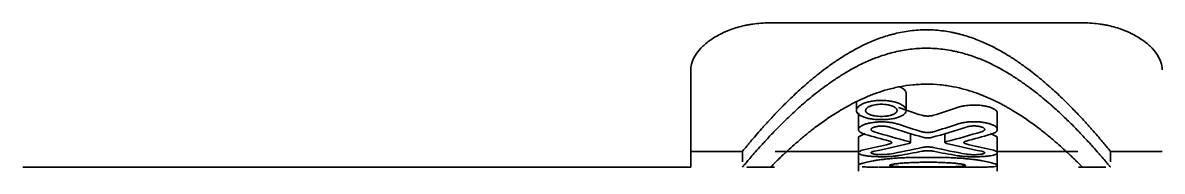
# Model space of a CAD drawing. Extents: x 6569 to 10251, y -294 to 3435.
# Drawn here: x 9269.76 to 9284.26, y 1281.43 to 1283.31 of the extents above; entities that cross this region are included whole.
import ezdxf

# ---------------------------------------------------------------- set-up
doc = ezdxf.new("R2010")
doc.units = 0
doc.header["$LTSCALE"] = 5
doc.layers.add('1', color=7, linetype='CONTINUOUS', true_color=0xffffff)

msp = doc.modelspace()

# ---------------------------------------------------------------- linework, layer by layer
at = {"layer": '1', "color": 7, "linetype": 'Continuous', "lineweight": 35}
for p, q in [((9279.264, 1283.306), (9283.264, 1283.306)), ((9281.275, 1283.218), (9281.264, 1283.218)), ((9278.264, 1281.476), (9278.264, 1282.71)), ((9281.007, 1282.195), (9281.007, 1282.41)), ((9280.373, 1282.297), (9280.373, 1282.195)), ((9280.399, 1282.164), (9280.399, 1281.954)), ((9282.166, 1281.956), (9282.166, 1282.165)), ((9280.484, 1281.905), (9280.399, 1281.863)), ((9280.399, 1281.863), (9280.399, 1281.66)), ((9281.061, 1281.789), (9281.061, 1281.901)), ((9281.5, 1281.901), (9281.5, 1281.789)), ((9282.166, 1281.862), (9282.081, 1281.904)), ((9282.166, 1281.659), (9282.166, 1281.862)), ((9278.264, 1281.676), (9278.922, 1281.676)), ((9278.922, 1281.676), (9278.922, 1281.545)), ((9279.337, 1281.676), (9280.399, 1281.676)), ((9280.399, 1281.659), (9280.399, 1281.426)), ((9282.166, 1281.426), (9282.166, 1281.651)), ((9282.167, 1281.676), (9283.191, 1281.676)), ((9283.606, 1281.676), (9284.264, 1281.676)), ((9283.606, 1281.545), (9283.606, 1281.676)), ((9281.414, 1281.6), (9281.151, 1281.6)), ((9281.257, 1281.539), (9281.301, 1281.539)), ((9269.764, 1281.476), (9278.264, 1281.476)), ((9278.98, 1281.476), (9279.331, 1281.476)), ((9280.662, 1281.476), (9281.914, 1281.476)), ((9281.301, 1281.479), (9281.257, 1281.479)), ((9283.198, 1281.476), (9283.548, 1281.476))]:
    msp.add_line(p, q, dxfattribs=at)
for centre, major_axis, ratio, start_param, end_param in [((9284.221, 1292.226), (0, -10.55), 0.980901, -0.325864, -0.29572), ((9278.34, 1292.226), (0, -10.55), 0.9809, 0.295707, 0.326339), ((9283.997, 1292.226), (0, -10.75), 0.980901, -0.308589, -0.265424), ((9284.221, 1292.226), (0, -10.75), 0.9809, -0.31957, -0.290043), ((9278.564, 1292.226), (0, -10.75), 0.980901, 0.265428, 0.309068), ((9278.34, 1292.226), (0, -10.75), 0.980902, 0.29007, 0.320075), ((9283.389, 1292.226), (0, -10.75), 0.980901, -0.279064, -0.248819), ((9283.614, 1292.226), (0, -10.75), 0.980901, -0.289949, -0.246466), ((9278.947, 1292.226), (0, -10.75), 0.980901, 0.246462, 0.290418), ((9279.172, 1292.226), (0, -10.75), 0.980902, 0.248837, 0.279553), ((9278.34, 1292.226), (0, -10.75), 0.980901, 0.204816, 0.234732), ((9278.564, 1292.226), (0, -10.75), 0.980901, 0.194154, 0.237077), ((9278.947, 1292.226), (0, -10.75), 0.980901, 0.17603, 0.21582), ((9279.172, 1292.226), (0, -10.75), 0.980901, 0.165431, 0.194059), ((9283.614, 1292.226), (0, -10.75), 0.980901, -0.215822, -0.175572), ((9283.389, 1292.226), (0, -10.75), 0.980901, -0.194059, -0.164972), ((9283.997, 1292.226), (0, -10.75), 0.980901, -0.237071, -0.193687), ((9284.221, 1292.226), (0, -10.75), 0.980901, -0.23473, -0.204351)]:
    msp.add_ellipse(centre, major_axis=major_axis, ratio=ratio, start_param=start_param, end_param=end_param, dxfattribs=at)
for points, knots in [([(9279.264, 1283.306), (9279.193, 1283.306), (9279.123, 1283.301), (9279.037, 1283.289), (9279.02, 1283.286), (9278.987, 1283.28), (9278.97, 1283.277), (9278.92, 1283.266), (9278.888, 1283.258), (9278.826, 1283.239), (9278.796, 1283.229), (9278.752, 1283.213), (9278.737, 1283.207), (9278.709, 1283.195), (9278.695, 1283.189), (9278.628, 1283.158), (9278.579, 1283.131), (9278.524, 1283.094), (9278.513, 1283.087), (9278.492, 1283.072), (9278.482, 1283.064), (9278.453, 1283.041), (9278.435, 1283.025), (9278.384, 1282.977), (9278.356, 1282.944), (9278.322, 1282.894), (9278.312, 1282.877), (9278.295, 1282.843), (9278.288, 1282.826), (9278.27, 1282.776), (9278.264, 1282.743), (9278.264, 1282.71)], [0, 0, 0, 0, 0.125, 0.125, 0.15625, 0.15625, 0.1875, 0.1875, 0.25, 0.25, 0.3125, 0.3125, 0.34375, 0.34375, 0.375, 0.375, 0.5, 0.5, 0.53125, 0.53125, 0.5625, 0.5625, 0.625, 0.625, 0.75, 0.75, 0.8125, 0.8125, 0.875, 0.875, 1, 1, 1, 1]), ([(9283.264, 1283.306), (9283.336, 1283.306), (9283.406, 1283.301), (9283.491, 1283.289), (9283.508, 1283.286), (9283.542, 1283.28), (9283.559, 1283.277), (9283.609, 1283.266), (9283.641, 1283.258), (9283.703, 1283.239), (9283.733, 1283.229), (9283.777, 1283.213), (9283.791, 1283.207), (9283.82, 1283.195), (9283.834, 1283.189), (9283.901, 1283.158), (9283.95, 1283.131), (9284.005, 1283.094), (9284.016, 1283.087), (9284.037, 1283.072), (9284.047, 1283.064), (9284.076, 1283.041), (9284.094, 1283.025), (9284.144, 1282.977), (9284.172, 1282.944), (9284.207, 1282.894), (9284.217, 1282.877), (9284.234, 1282.843), (9284.241, 1282.826), (9284.258, 1282.776), (9284.264, 1282.743), (9284.264, 1282.71)], [0, 0, 0, 0, 0.125, 0.125, 0.15625, 0.15625, 0.1875, 0.1875, 0.25, 0.25, 0.3125, 0.3125, 0.34375, 0.34375, 0.375, 0.375, 0.5, 0.5, 0.53125, 0.53125, 0.5625, 0.5625, 0.625, 0.625, 0.75, 0.75, 0.8125, 0.8125, 0.875, 0.875, 1, 1, 1, 1]), ([(9278.922, 1281.676), (9278.922, 1281.676), (9278.922, 1281.676), (9278.922, 1281.676), (9278.931, 1281.687), (9278.958, 1281.719), (9278.969, 1281.732), (9278.989, 1281.757), (9278.996, 1281.765), (9279.012, 1281.784), (9279.021, 1281.794), (9279.066, 1281.848), (9279.111, 1281.901), (9279.194, 1281.994), (9279.224, 1282.027), (9279.29, 1282.098), (9279.325, 1282.136), (9279.402, 1282.216), (9279.443, 1282.258), (9279.533, 1282.346), (9279.581, 1282.392), (9279.66, 1282.464), (9279.687, 1282.489), (9279.744, 1282.538), (9279.774, 1282.563), (9279.866, 1282.64), (9279.931, 1282.692), (9280.039, 1282.77), (9280.076, 1282.797), (9280.154, 1282.849), (9280.194, 1282.875), (9280.278, 1282.926), (9280.322, 1282.952), (9280.415, 1283.001), (9280.464, 1283.026), (9280.542, 1283.061), (9280.568, 1283.072), (9280.623, 1283.094), (9280.678, 1283.115), (9280.737, 1283.134), (9280.782, 1283.147), (9280.797, 1283.152), (9280.828, 1283.16), (9280.844, 1283.164), (9280.923, 1283.184), (9280.988, 1283.196), (9281.09, 1283.209), (9281.124, 1283.213), (9281.194, 1283.217), (9281.229, 1283.218), (9281.264, 1283.218)], [0, 0, 0, 0, 0.001296, 0.001296, 0.126134, 0.126134, 0.188553, 0.188553, 0.219763, 0.219763, 0.250972, 0.250972, 0.37581, 0.37581, 0.438229, 0.438229, 0.500648, 0.500648, 0.563067, 0.563067, 0.625486, 0.625486, 0.656696, 0.656696, 0.687905, 0.687905, 0.750324, 0.750324, 0.781534, 0.781534, 0.812743, 0.812743, 0.843953, 0.843953, 0.875162, 0.875162, 0.890767, 0.890767, 0.906372, 0.921976, 0.921976, 0.929779, 0.929779, 0.937581, 0.937581, 0.968791, 0.968791, 0.984395, 0.984395, 1, 1, 1, 1]), ([(9281.275, 1283.218), (9281.346, 1283.218), (9281.414, 1283.213), (9281.515, 1283.199), (9281.548, 1283.194), (9281.597, 1283.184), (9281.614, 1283.181), (9281.646, 1283.174), (9281.662, 1283.17), (9281.741, 1283.15), (9281.8, 1283.132), (9281.885, 1283.102), (9281.913, 1283.091), (9281.967, 1283.069), (9281.994, 1283.058), (9282.071, 1283.023), (9282.119, 1282.998), (9282.212, 1282.949), (9282.255, 1282.923), (9282.339, 1282.872), (9282.38, 1282.846), (9282.457, 1282.793), (9282.494, 1282.767), (9282.601, 1282.689), (9282.666, 1282.637), (9282.787, 1282.536), (9282.843, 1282.487), (9282.948, 1282.392), (9282.996, 1282.346), (9283.064, 1282.279), (9283.085, 1282.258), (9283.127, 1282.215), (9283.147, 1282.194), (9283.206, 1282.134), (9283.241, 1282.096), (9283.307, 1282.024), (9283.337, 1281.991), (9283.42, 1281.898), (9283.464, 1281.846), (9283.518, 1281.782), (9283.534, 1281.764), (9283.56, 1281.732), (9283.571, 1281.718), (9283.598, 1281.686), (9283.606, 1281.676), (9283.606, 1281.676)], [0, 0, 0, 0, 0.031253, 0.031253, 0.04688, 0.04688, 0.054693, 0.054693, 0.062506, 0.062506, 0.09376, 0.09376, 0.109386, 0.109386, 0.125013, 0.125013, 0.156266, 0.156266, 0.187519, 0.187519, 0.218773, 0.218773, 0.250026, 0.250026, 0.312532, 0.312532, 0.375039, 0.375039, 0.437545, 0.437545, 0.468799, 0.468799, 0.500052, 0.500052, 0.562558, 0.562558, 0.625065, 0.625065, 0.750078, 0.750078, 0.812584, 0.812584, 0.875091, 0.875091, 1, 1, 1, 1]), ([(9281.264, 1282.985), (9281.194, 1282.985), (9281.125, 1282.98), (9281.024, 1282.968), (9280.991, 1282.963), (9280.925, 1282.951), (9280.892, 1282.944), (9280.798, 1282.921), (9280.738, 1282.904), (9280.652, 1282.874), (9280.624, 1282.864), (9280.584, 1282.848), (9280.57, 1282.843), (9280.543, 1282.832), (9280.53, 1282.826), (9280.465, 1282.798), (9280.417, 1282.774), (9280.324, 1282.726), (9280.28, 1282.701), (9280.195, 1282.65), (9280.155, 1282.625), (9280.077, 1282.574), (9280.039, 1282.548), (9279.932, 1282.471), (9279.866, 1282.421), (9279.745, 1282.322), (9279.688, 1282.274), (9279.584, 1282.18), (9279.535, 1282.135), (9279.467, 1282.07), (9279.446, 1282.048), (9279.404, 1282.007), (9279.383, 1281.986), (9279.325, 1281.927), (9279.289, 1281.889), (9279.223, 1281.819), (9279.193, 1281.786), (9279.11, 1281.695), (9279.065, 1281.644), (9279.012, 1281.581), (9278.996, 1281.563), (9278.969, 1281.532), (9278.958, 1281.518), (9278.944, 1281.503), (9278.94, 1281.498), (9278.934, 1281.49), (9278.931, 1281.487), (9278.925, 1281.479), (9278.922, 1281.476), (9278.922, 1281.476)], [0, 0, 0, 0, 0.031283, 0.031283, 0.046924, 0.046924, 0.062566, 0.062566, 0.093849, 0.093849, 0.10949, 0.10949, 0.117311, 0.117311, 0.125132, 0.125132, 0.156415, 0.156415, 0.187698, 0.187698, 0.218981, 0.218981, 0.250264, 0.250264, 0.312829, 0.312829, 0.375395, 0.375395, 0.437961, 0.437961, 0.469244, 0.469244, 0.500527, 0.500527, 0.563093, 0.563093, 0.625659, 0.625659, 0.750791, 0.750791, 0.813357, 0.813357, 0.875922, 0.875922, 0.907205, 0.907205, 0.938488, 0.938488, 1, 1, 1, 1]), ([(9283.606, 1281.476), (9283.606, 1281.476), (9283.606, 1281.476), (9283.606, 1281.476), (9283.598, 1281.487), (9283.571, 1281.518), (9283.549, 1281.544), (9283.518, 1281.58), (9283.491, 1281.612), (9283.481, 1281.623), (9283.461, 1281.646), (9283.45, 1281.659), (9283.416, 1281.697), (9283.391, 1281.726), (9283.335, 1281.787), (9283.305, 1281.819), (9283.239, 1281.889), (9283.204, 1281.927), (9283.127, 1282.005), (9283.085, 1282.047), (9282.995, 1282.133), (9282.947, 1282.179), (9282.881, 1282.237), (9282.868, 1282.249), (9282.84, 1282.273), (9282.798, 1282.309), (9282.754, 1282.346), (9282.693, 1282.396), (9282.661, 1282.421), (9282.595, 1282.472), (9282.56, 1282.497), (9282.488, 1282.548), (9282.451, 1282.574), (9282.374, 1282.625), (9282.334, 1282.65), (9282.25, 1282.7), (9282.206, 1282.725), (9282.114, 1282.773), (9282.066, 1282.797), (9281.988, 1282.83), (9281.962, 1282.841), (9281.921, 1282.858), (9281.907, 1282.863), (9281.879, 1282.873), (9281.865, 1282.878), (9281.793, 1282.903), (9281.733, 1282.921), (9281.654, 1282.94), (9281.638, 1282.943), (9281.605, 1282.95), (9281.589, 1282.953), (9281.539, 1282.963), (9281.506, 1282.968), (9281.404, 1282.98), (9281.335, 1282.985), (9281.264, 1282.985)], [0, 0, 0, 0, 0.000153, 0.000153, 0.125134, 0.125134, 0.187624, 0.250115, 0.250115, 0.28136, 0.28136, 0.312605, 0.312605, 0.375096, 0.375096, 0.437586, 0.437586, 0.500076, 0.500076, 0.562567, 0.562567, 0.625057, 0.625057, 0.64068, 0.64068, 0.656303, 0.687548, 0.687548, 0.718793, 0.718793, 0.750038, 0.750038, 0.781283, 0.781283, 0.812529, 0.812529, 0.843774, 0.843774, 0.875019, 0.875019, 0.890642, 0.890642, 0.898453, 0.898453, 0.906264, 0.906264, 0.93751, 0.93751, 0.945321, 0.945321, 0.953132, 0.953132, 0.968755, 0.968755, 1, 1, 1, 1]), ([(9279.279, 1281.476), (9279.279, 1281.476), (9279.279, 1281.476), (9279.279, 1281.476), (9279.287, 1281.483), (9279.309, 1281.505), (9279.318, 1281.514), (9279.34, 1281.536), (9279.353, 1281.549), (9279.383, 1281.578), (9279.4, 1281.594), (9279.428, 1281.622), (9279.438, 1281.631), (9279.46, 1281.651), (9279.471, 1281.661), (9279.506, 1281.693), (9279.531, 1281.717), (9279.587, 1281.766), (9279.617, 1281.792), (9279.682, 1281.847), (9279.717, 1281.876), (9279.793, 1281.937), (9279.834, 1281.969), (9279.901, 1282.019), (9279.924, 1282.036), (9279.973, 1282.07), (9279.998, 1282.087), (9280.076, 1282.139), (9280.133, 1282.175), (9280.225, 1282.229), (9280.257, 1282.247), (9280.323, 1282.282), (9280.358, 1282.3), (9280.43, 1282.335), (9280.468, 1282.352), (9280.527, 1282.377), (9280.548, 1282.386), (9280.59, 1282.402), (9280.611, 1282.41), (9280.678, 1282.433), (9280.724, 1282.448), (9280.797, 1282.468), (9280.822, 1282.474), (9280.873, 1282.486), (9280.899, 1282.492), (9280.979, 1282.507), (9281.034, 1282.515), (9281.104, 1282.522), (9281.119, 1282.523), (9281.147, 1282.525), (9281.162, 1282.526), (9281.206, 1282.528), (9281.235, 1282.529), (9281.264, 1282.529)], [0, 0, 0, 0, 0.000908, 0.000908, 0.125795, 0.125795, 0.188238, 0.188238, 0.250681, 0.250681, 0.313125, 0.313125, 0.344346, 0.344346, 0.375568, 0.375568, 0.438011, 0.438011, 0.500454, 0.500454, 0.562897, 0.562897, 0.625341, 0.625341, 0.656562, 0.656562, 0.687784, 0.687784, 0.750227, 0.750227, 0.781449, 0.781449, 0.81267, 0.81267, 0.843892, 0.843892, 0.859503, 0.859503, 0.875114, 0.875114, 0.906335, 0.906335, 0.921946, 0.921946, 0.937557, 0.937557, 0.968778, 0.968778, 0.976584, 0.976584, 0.984389, 0.984389, 1, 1, 1, 1]), ([(9281.264, 1282.529), (9281.323, 1282.529), (9281.381, 1282.526), (9281.466, 1282.518), (9281.494, 1282.514), (9281.549, 1282.506), (9281.577, 1282.502), (9281.657, 1282.487), (9281.707, 1282.475), (9281.78, 1282.455), (9281.804, 1282.448), (9281.85, 1282.433), (9281.873, 1282.425), (9281.94, 1282.402), (9281.982, 1282.386), (9282.061, 1282.352), (9282.099, 1282.335), (9282.171, 1282.3), (9282.206, 1282.282), (9282.256, 1282.255), (9282.273, 1282.246), (9282.305, 1282.228), (9282.32, 1282.219), (9282.397, 1282.175), (9282.453, 1282.139), (9282.557, 1282.07), (9282.605, 1282.036), (9282.694, 1281.97), (9282.735, 1281.938), (9282.792, 1281.892), (9282.81, 1281.877), (9282.846, 1281.848), (9282.863, 1281.834), (9282.912, 1281.792), (9282.942, 1281.766), (9282.997, 1281.717), (9283.023, 1281.694), (9283.092, 1281.63), (9283.13, 1281.594), (9283.175, 1281.55), (9283.188, 1281.537), (9283.21, 1281.515), (9283.22, 1281.506), (9283.231, 1281.495), (9283.234, 1281.491), (9283.24, 1281.486), (9283.242, 1281.484), (9283.247, 1281.478), (9283.249, 1281.476), (9283.249, 1281.476)], [0, 0, 0, 0, 0.031283, 0.031283, 0.046924, 0.046924, 0.062565, 0.062565, 0.093848, 0.093848, 0.109489, 0.109489, 0.12513, 0.12513, 0.156413, 0.156413, 0.187695, 0.187695, 0.218978, 0.218978, 0.234619, 0.234619, 0.25026, 0.25026, 0.312825, 0.312825, 0.37539, 0.37539, 0.437955, 0.437955, 0.469238, 0.469238, 0.50052, 0.50052, 0.563085, 0.563085, 0.62565, 0.62565, 0.75078, 0.75078, 0.813345, 0.813345, 0.87591, 0.87591, 0.907193, 0.907193, 0.938475, 0.938475, 1, 1, 1, 1]), ([(9281.007, 1282.41), (9281.007, 1282.41), (9281.007, 1282.41), (9281.007, 1282.414), (9281.006, 1282.418), (9281.004, 1282.426), (9281.003, 1282.43), (9280.997, 1282.442), (9280.991, 1282.45), (9280.98, 1282.461), (9280.976, 1282.465), (9280.966, 1282.472), (9280.961, 1282.476), (9280.947, 1282.485), (9280.938, 1282.49), (9280.927, 1282.495)], [0, 0, 0, 0, 0.004457, 0.004457, 0.13607, 0.13607, 0.267684, 0.267684, 0.53091, 0.53091, 0.662523, 0.662523, 0.794137, 0.794137, 1, 1, 1, 1]), ([(9280.69, 1282.079), (9280.668, 1282.079), (9280.647, 1282.079), (9280.615, 1282.082), (9280.605, 1282.083), (9280.584, 1282.085), (9280.574, 1282.086), (9280.545, 1282.091), (9280.526, 1282.094), (9280.5, 1282.101), (9280.492, 1282.103), (9280.476, 1282.108), (9280.461, 1282.113), (9280.447, 1282.119), (9280.434, 1282.124), (9280.428, 1282.128), (9280.412, 1282.137), (9280.402, 1282.144), (9280.387, 1282.158), (9280.382, 1282.165), (9280.374, 1282.18), (9280.373, 1282.188), (9280.373, 1282.199), (9280.373, 1282.203), (9280.375, 1282.211), (9280.377, 1282.215), (9280.382, 1282.227), (9280.388, 1282.234), (9280.399, 1282.245), (9280.404, 1282.249), (9280.413, 1282.256), (9280.418, 1282.26), (9280.435, 1282.27), (9280.447, 1282.277), (9280.469, 1282.286), (9280.477, 1282.289), (9280.492, 1282.294), (9280.509, 1282.3), (9280.527, 1282.304), (9280.545, 1282.308), (9280.555, 1282.31), (9280.584, 1282.316), (9280.604, 1282.318), (9280.636, 1282.321), (9280.646, 1282.322), (9280.668, 1282.323), (9280.679, 1282.323), (9280.711, 1282.323), (9280.732, 1282.322), (9280.764, 1282.319), (9280.774, 1282.318), (9280.795, 1282.316), (9280.805, 1282.314), (9280.834, 1282.309), (9280.852, 1282.304), (9280.878, 1282.297), (9280.887, 1282.294), (9280.903, 1282.289), (9280.918, 1282.283), (9280.931, 1282.277), (9280.944, 1282.27), (9280.95, 1282.267), (9280.967, 1282.256), (9280.976, 1282.249), (9280.991, 1282.234), (9280.997, 1282.226), (9281.005, 1282.211), (9281.007, 1282.203), (9281.007, 1282.192), (9281.006, 1282.188), (9281.005, 1282.18), (9281.003, 1282.176), (9280.998, 1282.165), (9280.992, 1282.158), (9280.981, 1282.147), (9280.976, 1282.144), (9280.967, 1282.137), (9280.962, 1282.134), (9280.946, 1282.124), (9280.933, 1282.119), (9280.911, 1282.11), (9280.903, 1282.108), (9280.887, 1282.103), (9280.871, 1282.098), (9280.853, 1282.094), (9280.835, 1282.091), (9280.825, 1282.089), (9280.795, 1282.085), (9280.775, 1282.082), (9280.733, 1282.079), (9280.711, 1282.079), (9280.69, 1282.079)], [0, 0, 0, 0, 0.03125, 0.03125, 0.046875, 0.046875, 0.0625, 0.0625, 0.09375, 0.09375, 0.109375, 0.109375, 0.125, 0.140625, 0.140625, 0.15625, 0.15625, 0.1875, 0.1875, 0.21875, 0.21875, 0.25, 0.25, 0.265625, 0.265625, 0.28125, 0.28125, 0.3125, 0.3125, 0.328125, 0.328125, 0.34375, 0.34375, 0.375, 0.375, 0.390625, 0.390625, 0.40625, 0.421875, 0.421875, 0.4375, 0.4375, 0.46875, 0.46875, 0.484375, 0.484375, 0.5, 0.5, 0.53125, 0.53125, 0.546875, 0.546875, 0.5625, 0.5625, 0.59375, 0.59375, 0.609375, 0.609375, 0.625, 0.640625, 0.640625, 0.65625, 0.65625, 0.6875, 0.6875, 0.71875, 0.71875, 0.75, 0.75, 0.765625, 0.765625, 0.78125, 0.78125, 0.8125, 0.8125, 0.828125, 0.828125, 0.84375, 0.84375, 0.875, 0.875, 0.890625, 0.890625, 0.90625, 0.921875, 0.921875, 0.9375, 0.9375, 0.96875, 0.96875, 1, 1, 1, 1]), ([(9280.69, 1282.12), (9280.703, 1282.12), (9280.717, 1282.121), (9280.737, 1282.122), (9280.743, 1282.123), (9280.756, 1282.124), (9280.763, 1282.125), (9280.781, 1282.128), (9280.793, 1282.13), (9280.809, 1282.134), (9280.814, 1282.136), (9280.824, 1282.139), (9280.834, 1282.142), (9280.843, 1282.146), (9280.851, 1282.15), (9280.854, 1282.152), (9280.865, 1282.158), (9280.871, 1282.162), (9280.88, 1282.171), (9280.884, 1282.176), (9280.889, 1282.185), (9280.89, 1282.19), (9280.89, 1282.197), (9280.889, 1282.2), (9280.888, 1282.205), (9280.887, 1282.207), (9280.884, 1282.214), (9280.88, 1282.219), (9280.873, 1282.226), (9280.87, 1282.229), (9280.864, 1282.233), (9280.861, 1282.235), (9280.851, 1282.242), (9280.843, 1282.246), (9280.829, 1282.251), (9280.824, 1282.253), (9280.814, 1282.257), (9280.804, 1282.26), (9280.793, 1282.263), (9280.781, 1282.265), (9280.775, 1282.266), (9280.756, 1282.27), (9280.744, 1282.271), (9280.717, 1282.274), (9280.704, 1282.274), (9280.676, 1282.274), (9280.663, 1282.274), (9280.636, 1282.271), (9280.623, 1282.27), (9280.599, 1282.265), (9280.587, 1282.263), (9280.571, 1282.258), (9280.565, 1282.257), (9280.555, 1282.253), (9280.546, 1282.25), (9280.537, 1282.246), (9280.529, 1282.242), (9280.525, 1282.239), (9280.515, 1282.233), (9280.509, 1282.229), (9280.499, 1282.219), (9280.496, 1282.214), (9280.491, 1282.205), (9280.49, 1282.2), (9280.49, 1282.193), (9280.49, 1282.19), (9280.491, 1282.185), (9280.492, 1282.183), (9280.496, 1282.176), (9280.499, 1282.171), (9280.506, 1282.164), (9280.509, 1282.162), (9280.515, 1282.158), (9280.518, 1282.156), (9280.528, 1282.15), (9280.536, 1282.146), (9280.55, 1282.141), (9280.555, 1282.139), (9280.565, 1282.136), (9280.575, 1282.133), (9280.587, 1282.13), (9280.598, 1282.128), (9280.604, 1282.127), (9280.623, 1282.124), (9280.636, 1282.123), (9280.662, 1282.121), (9280.676, 1282.12), (9280.69, 1282.12)], [0, 0, 0, 0, 0.03125, 0.03125, 0.046875, 0.046875, 0.0625, 0.0625, 0.09375, 0.09375, 0.109375, 0.109375, 0.125, 0.140625, 0.140625, 0.15625, 0.15625, 0.1875, 0.1875, 0.21875, 0.21875, 0.25, 0.25, 0.265625, 0.265625, 0.28125, 0.28125, 0.3125, 0.3125, 0.328125, 0.328125, 0.34375, 0.34375, 0.375, 0.375, 0.390625, 0.390625, 0.40625, 0.421875, 0.421875, 0.4375, 0.4375, 0.46875, 0.46875, 0.5, 0.5, 0.53125, 0.53125, 0.5625, 0.5625, 0.59375, 0.59375, 0.609375, 0.609375, 0.625, 0.640625, 0.640625, 0.65625, 0.65625, 0.6875, 0.6875, 0.71875, 0.71875, 0.75, 0.75, 0.765625, 0.765625, 0.78125, 0.78125, 0.8125, 0.8125, 0.828125, 0.828125, 0.84375, 0.84375, 0.875, 0.875, 0.890625, 0.890625, 0.90625, 0.921875, 0.921875, 0.9375, 0.9375, 0.96875, 0.96875, 1, 1, 1, 1]), ([(9282.166, 1282.165), (9282.166, 1282.165), (9282.166, 1282.165), (9282.166, 1282.171), (9282.165, 1282.177), (9282.159, 1282.186), (9282.157, 1282.189), (9282.152, 1282.195), (9282.148, 1282.198), (9282.138, 1282.207), (9282.129, 1282.212), (9282.113, 1282.22), (9282.107, 1282.223), (9282.095, 1282.228), (9282.089, 1282.23), (9282.069, 1282.237), (9282.054, 1282.242), (9282.022, 1282.249), (9282.004, 1282.253), (9281.977, 1282.257), (9281.968, 1282.258), (9281.949, 1282.26), (9281.939, 1282.261), (9281.91, 1282.263), (9281.89, 1282.264), (9281.86, 1282.264), (9281.85, 1282.263), (9281.83, 1282.263), (9281.821, 1282.262), (9281.791, 1282.26), (9281.772, 1282.258), (9281.736, 1282.253), (9281.718, 1282.25), (9281.686, 1282.242), (9281.671, 1282.238), (9281.657, 1282.233)], [0, 0, 0, 0, 0.000569, 0.000569, 0.083855, 0.083855, 0.125498, 0.125498, 0.167141, 0.167141, 0.250427, 0.250427, 0.29207, 0.29207, 0.333713, 0.333713, 0.416999, 0.416999, 0.500285, 0.500285, 0.541927, 0.541927, 0.58357, 0.58357, 0.666856, 0.666856, 0.708499, 0.708499, 0.750142, 0.750142, 0.833428, 0.833428, 0.916714, 0.916714, 1, 1, 1, 1]), ([(9281.355, 1282.134), (9281.351, 1282.133), (9281.345, 1282.131), (9281.334, 1282.129), (9281.328, 1282.128), (9281.315, 1282.126), (9281.308, 1282.126), (9281.295, 1282.125), (9281.288, 1282.125), (9281.274, 1282.125), (9281.267, 1282.125), (9281.253, 1282.126), (9281.246, 1282.126), (9281.233, 1282.128), (9281.227, 1282.129), (9281.216, 1282.131), (9281.21, 1282.133), (9281.206, 1282.134)], [0, 0, 0, 0, 0.125, 0.125, 0.25, 0.25, 0.375, 0.375, 0.5, 0.5, 0.625, 0.625, 0.75, 0.75, 0.875, 0.875, 1, 1, 1, 1]), ([(9280.484, 1281.892), (9280.47, 1281.896), (9280.458, 1281.9), (9280.443, 1281.907), (9280.438, 1281.91), (9280.429, 1281.915), (9280.425, 1281.917), (9280.414, 1281.925), (9280.408, 1281.931), (9280.401, 1281.942), (9280.399, 1281.948), (9280.399, 1281.96), (9280.401, 1281.966), (9280.407, 1281.975), (9280.409, 1281.977), (9280.414, 1281.983), (9280.417, 1281.986), (9280.428, 1281.995), (9280.437, 1282), (9280.453, 1282.008), (9280.458, 1282.011), (9280.471, 1282.016), (9280.477, 1282.018), (9280.497, 1282.025), (9280.512, 1282.029), (9280.544, 1282.036), (9280.562, 1282.04), (9280.589, 1282.044), (9280.598, 1282.045), (9280.617, 1282.047), (9280.627, 1282.048), (9280.656, 1282.05), (9280.676, 1282.05), (9280.705, 1282.05), (9280.716, 1282.05), (9280.735, 1282.05), (9280.755, 1282.048), (9280.774, 1282.047), (9280.793, 1282.045), (9280.803, 1282.044), (9280.83, 1282.04), (9280.847, 1282.037), (9280.88, 1282.029), (9280.895, 1282.025), (9280.909, 1282.02)], [0, 0, 0, 0, 0.0625, 0.0625, 0.09375, 0.09375, 0.125, 0.125, 0.1875, 0.1875, 0.25, 0.25, 0.3125, 0.3125, 0.34375, 0.34375, 0.375, 0.375, 0.4375, 0.4375, 0.46875, 0.46875, 0.5, 0.5, 0.5625, 0.5625, 0.625, 0.625, 0.65625, 0.65625, 0.6875, 0.6875, 0.75, 0.75, 0.78125, 0.78125, 0.8125, 0.84375, 0.84375, 0.875, 0.875, 0.9375, 0.9375, 1, 1, 1, 1]), ([(9280.794, 1281.984), (9280.788, 1281.986), (9280.781, 1281.988), (9280.77, 1281.99), (9280.766, 1281.991), (9280.758, 1281.992), (9280.754, 1281.993), (9280.741, 1281.995), (9280.733, 1281.996), (9280.719, 1281.996), (9280.714, 1281.997), (9280.705, 1281.997), (9280.701, 1281.997), (9280.687, 1281.997), (9280.678, 1281.997), (9280.66, 1281.996), (9280.651, 1281.995), (9280.635, 1281.992), (9280.626, 1281.991), (9280.612, 1281.988), (9280.605, 1281.986), (9280.595, 1281.983), (9280.592, 1281.982), (9280.587, 1281.98), (9280.584, 1281.978), (9280.577, 1281.975), (9280.573, 1281.972), (9280.566, 1281.967), (9280.564, 1281.965), (9280.561, 1281.959), (9280.56, 1281.957), (9280.56, 1281.951), (9280.561, 1281.949), (9280.564, 1281.943), (9280.566, 1281.941), (9280.573, 1281.936), (9280.577, 1281.933), (9280.587, 1281.929), (9280.592, 1281.927), (9280.599, 1281.925)], [0, 0, 0, 0, 0.0625, 0.0625, 0.09375, 0.09375, 0.125, 0.125, 0.1875, 0.1875, 0.21875, 0.21875, 0.25, 0.25, 0.3125, 0.3125, 0.375, 0.375, 0.4375, 0.4375, 0.5, 0.5, 0.53125, 0.53125, 0.5625, 0.5625, 0.625, 0.625, 0.6875, 0.6875, 0.75, 0.75, 0.8125, 0.8125, 0.875, 0.875, 0.9375, 0.9375, 1, 1, 1, 1]), ([(9281.657, 1282.022), (9281.671, 1282.027), (9281.686, 1282.031), (9281.71, 1282.036), (9281.718, 1282.038), (9281.736, 1282.041), (9281.745, 1282.043), (9281.772, 1282.047), (9281.791, 1282.049), (9281.82, 1282.051), (9281.83, 1282.051), (9281.85, 1282.052), (9281.86, 1282.052), (9281.889, 1282.052), (9281.909, 1282.051), (9281.949, 1282.049), (9281.967, 1282.047), (9281.995, 1282.043), (9282.004, 1282.041), (9282.021, 1282.038), (9282.029, 1282.036), (9282.053, 1282.031), (9282.068, 1282.026), (9282.089, 1282.02), (9282.095, 1282.017), (9282.107, 1282.012), (9282.119, 1282.007), (9282.128, 1282.002), (9282.137, 1281.996), (9282.141, 1281.993), (9282.152, 1281.985), (9282.157, 1281.979), (9282.163, 1281.97), (9282.164, 1281.967), (9282.166, 1281.961), (9282.166, 1281.958), (9282.167, 1281.95), (9282.165, 1281.944), (9282.157, 1281.932), (9282.152, 1281.927), (9282.138, 1281.916), (9282.129, 1281.911), (9282.113, 1281.904), (9282.107, 1281.902), (9282.095, 1281.898), (9282.088, 1281.895), (9282.081, 1281.893)], [0, 0, 0, 0, 0.0625, 0.0625, 0.09375, 0.09375, 0.125, 0.125, 0.1875, 0.1875, 0.21875, 0.21875, 0.25, 0.25, 0.3125, 0.3125, 0.375, 0.375, 0.40625, 0.40625, 0.4375, 0.4375, 0.5, 0.5, 0.53125, 0.53125, 0.5625, 0.59375, 0.59375, 0.625, 0.625, 0.6875, 0.6875, 0.71875, 0.71875, 0.75, 0.75, 0.8125, 0.8125, 0.875, 0.875, 0.9375, 0.9375, 0.96875, 0.96875, 1, 1, 1, 1]), ([(9281.967, 1281.926), (9281.973, 1281.928), (9281.979, 1281.93), (9281.986, 1281.934), (9281.988, 1281.935), (9281.992, 1281.937), (9281.994, 1281.938), (9281.999, 1281.942), (9282.002, 1281.945), (9282.005, 1281.95), (9282.006, 1281.953), (9282.006, 1281.958), (9282.005, 1281.961), (9282.002, 1281.966), (9281.999, 1281.969), (9281.993, 1281.974), (9281.989, 1281.976), (9281.982, 1281.98), (9281.979, 1281.981), (9281.973, 1281.983), (9281.97, 1281.984), (9281.961, 1281.987), (9281.954, 1281.989), (9281.939, 1281.993), (9281.931, 1281.994), (9281.919, 1281.996), (9281.915, 1281.996), (9281.906, 1281.997), (9281.901, 1281.997), (9281.888, 1281.998), (9281.879, 1281.999), (9281.861, 1281.999), (9281.851, 1281.998), (9281.833, 1281.997), (9281.825, 1281.996), (9281.808, 1281.994), (9281.8, 1281.993), (9281.785, 1281.989), (9281.778, 1281.988), (9281.772, 1281.985)], [0, 0, 0, 0, 0.0625, 0.0625, 0.09375, 0.09375, 0.125, 0.125, 0.1875, 0.1875, 0.25, 0.25, 0.3125, 0.3125, 0.375, 0.375, 0.4375, 0.4375, 0.46875, 0.46875, 0.5, 0.5, 0.5625, 0.5625, 0.625, 0.625, 0.65625, 0.65625, 0.6875, 0.6875, 0.75, 0.75, 0.8125, 0.8125, 0.875, 0.875, 0.9375, 0.9375, 1, 1, 1, 1]), ([(9280.792, 1281.771), (9280.797, 1281.772), (9280.801, 1281.773), (9280.809, 1281.776), (9280.812, 1281.778), (9280.817, 1281.781), (9280.819, 1281.782), (9280.822, 1281.785), (9280.822, 1281.787), (9280.822, 1281.79), (9280.822, 1281.792), (9280.819, 1281.795), (9280.817, 1281.797), (9280.812, 1281.8), (9280.809, 1281.802), (9280.801, 1281.805), (9280.797, 1281.806), (9280.792, 1281.807)], [0, 0, 0, 0, 0.125, 0.125, 0.25, 0.25, 0.375, 0.375, 0.5, 0.5, 0.625, 0.625, 0.75, 0.75, 0.875, 0.875, 1, 1, 1, 1]), ([(9281.041, 1281.801), (9281.044, 1281.8), (9281.047, 1281.799), (9281.052, 1281.797), (9281.054, 1281.796), (9281.057, 1281.794), (9281.059, 1281.793), (9281.06, 1281.791), (9281.061, 1281.79), (9281.061, 1281.788), (9281.06, 1281.787), (9281.059, 1281.784), (9281.057, 1281.783), (9281.052, 1281.78), (9281.047, 1281.778), (9281.041, 1281.777)], [0, 0, 0, 0, 0.125, 0.125, 0.25, 0.25, 0.375, 0.375, 0.5, 0.5, 0.625, 0.625, 0.75, 0.75, 1, 1, 1, 1]), ([(9281.206, 1281.925), (9281.21, 1281.924), (9281.216, 1281.922), (9281.227, 1281.92), (9281.233, 1281.919), (9281.246, 1281.917), (9281.253, 1281.917), (9281.266, 1281.916), (9281.273, 1281.916), (9281.287, 1281.916), (9281.294, 1281.916), (9281.308, 1281.917), (9281.315, 1281.917), (9281.328, 1281.919), (9281.334, 1281.92), (9281.345, 1281.922), (9281.351, 1281.924), (9281.355, 1281.925)], [0, 0, 0, 0, 0.125, 0.125, 0.25, 0.25, 0.375, 0.375, 0.5, 0.5, 0.625, 0.625, 0.75, 0.75, 0.875, 0.875, 1, 1, 1, 1]), ([(9281.52, 1281.777), (9281.517, 1281.778), (9281.514, 1281.778), (9281.509, 1281.78), (9281.507, 1281.781), (9281.504, 1281.783), (9281.502, 1281.784), (9281.501, 1281.787), (9281.5, 1281.788), (9281.5, 1281.79), (9281.501, 1281.791), (9281.502, 1281.793), (9281.504, 1281.794), (9281.509, 1281.797), (9281.514, 1281.799), (9281.52, 1281.801)], [0, 0, 0, 0, 0.125, 0.125, 0.25, 0.25, 0.375, 0.375, 0.5, 0.5, 0.625, 0.625, 0.75, 0.75, 1, 1, 1, 1]), ([(9281.769, 1281.807), (9281.764, 1281.806), (9281.76, 1281.805), (9281.752, 1281.802), (9281.749, 1281.8), (9281.744, 1281.797), (9281.742, 1281.795), (9281.739, 1281.792), (9281.739, 1281.79), (9281.739, 1281.787), (9281.739, 1281.785), (9281.742, 1281.782), (9281.744, 1281.781), (9281.749, 1281.778), (9281.752, 1281.776), (9281.76, 1281.773), (9281.764, 1281.772), (9281.769, 1281.771)], [0, 0, 0, 0, 0.125, 0.125, 0.25, 0.25, 0.375, 0.375, 0.5, 0.5, 0.625, 0.625, 0.75, 0.75, 0.875, 0.875, 1, 1, 1, 1]), ([(9280.909, 1281.623), (9280.895, 1281.621), (9280.88, 1281.618), (9280.856, 1281.616), (9280.847, 1281.615), (9280.83, 1281.613), (9280.821, 1281.613), (9280.794, 1281.611), (9280.776, 1281.61), (9280.747, 1281.609), (9280.737, 1281.609), (9280.717, 1281.608), (9280.708, 1281.608), (9280.678, 1281.608), (9280.659, 1281.609), (9280.63, 1281.61), (9280.62, 1281.61), (9280.602, 1281.611), (9280.583, 1281.612), (9280.565, 1281.613), (9280.548, 1281.615), (9280.54, 1281.616), (9280.515, 1281.618), (9280.5, 1281.62), (9280.48, 1281.624), (9280.473, 1281.625), (9280.461, 1281.627), (9280.455, 1281.629), (9280.439, 1281.633), (9280.43, 1281.636), (9280.418, 1281.641), (9280.415, 1281.642), (9280.409, 1281.645), (9280.405, 1281.649), (9280.402, 1281.652), (9280.4, 1281.656), (9280.399, 1281.658), (9280.399, 1281.663), (9280.401, 1281.667), (9280.406, 1281.672), (9280.409, 1281.674), (9280.414, 1281.678), (9280.417, 1281.679), (9280.428, 1281.685), (9280.437, 1281.688), (9280.458, 1281.695), (9280.471, 1281.698), (9280.484, 1281.701)], [0, 0, 0, 0, 0.0625, 0.0625, 0.09375, 0.09375, 0.125, 0.125, 0.1875, 0.1875, 0.21875, 0.21875, 0.25, 0.25, 0.3125, 0.3125, 0.34375, 0.34375, 0.375, 0.40625, 0.40625, 0.4375, 0.4375, 0.5, 0.5, 0.53125, 0.53125, 0.5625, 0.5625, 0.625, 0.625, 0.65625, 0.65625, 0.6875, 0.71875, 0.71875, 0.75, 0.75, 0.8125, 0.8125, 0.84375, 0.84375, 0.875, 0.875, 0.9375, 0.9375, 1, 1, 1, 1]), ([(9280.599, 1281.678), (9280.592, 1281.677), (9280.587, 1281.675), (9280.58, 1281.673), (9280.577, 1281.673), (9280.573, 1281.671), (9280.571, 1281.67), (9280.566, 1281.668), (9280.564, 1281.666), (9280.56, 1281.663), (9280.56, 1281.661), (9280.56, 1281.658), (9280.561, 1281.656), (9280.563, 1281.654), (9280.564, 1281.653), (9280.567, 1281.652), (9280.568, 1281.651), (9280.574, 1281.649), (9280.578, 1281.647), (9280.588, 1281.644), (9280.593, 1281.643), (9280.603, 1281.642), (9280.606, 1281.641), (9280.613, 1281.64), (9280.617, 1281.639), (9280.628, 1281.638), (9280.636, 1281.637), (9280.653, 1281.636), (9280.661, 1281.636), (9280.679, 1281.635), (9280.688, 1281.635), (9280.701, 1281.635), (9280.706, 1281.635), (9280.715, 1281.635), (9280.724, 1281.635), (9280.733, 1281.636), (9280.741, 1281.636), (9280.746, 1281.637), (9280.758, 1281.638), (9280.766, 1281.638), (9280.781, 1281.64), (9280.788, 1281.641), (9280.794, 1281.642)], [0, 0, 0, 0, 0.0625, 0.0625, 0.09375, 0.09375, 0.125, 0.125, 0.1875, 0.1875, 0.25, 0.25, 0.3125, 0.3125, 0.34375, 0.34375, 0.375, 0.375, 0.4375, 0.4375, 0.5, 0.5, 0.53125, 0.53125, 0.5625, 0.5625, 0.625, 0.625, 0.6875, 0.6875, 0.75, 0.75, 0.78125, 0.78125, 0.8125, 0.84375, 0.84375, 0.875, 0.875, 0.9375, 0.9375, 1, 1, 1, 1]), ([(9281.206, 1281.725), (9281.21, 1281.727), (9281.216, 1281.728), (9281.227, 1281.729), (9281.233, 1281.73), (9281.246, 1281.731), (9281.253, 1281.732), (9281.266, 1281.732), (9281.273, 1281.732), (9281.287, 1281.732), (9281.294, 1281.732), (9281.308, 1281.732), (9281.315, 1281.731), (9281.328, 1281.73), (9281.334, 1281.729), (9281.345, 1281.728), (9281.351, 1281.727), (9281.355, 1281.725)], [0, 0, 0, 0, 0.125, 0.125, 0.25, 0.25, 0.375, 0.375, 0.5, 0.5, 0.625, 0.625, 0.75, 0.75, 0.875, 0.875, 1, 1, 1, 1]), ([(9281.355, 1281.678), (9281.351, 1281.679), (9281.345, 1281.68), (9281.334, 1281.681), (9281.328, 1281.682), (9281.315, 1281.683), (9281.308, 1281.683), (9281.295, 1281.684), (9281.287, 1281.684), (9281.274, 1281.684), (9281.267, 1281.684), (9281.253, 1281.683), (9281.246, 1281.683), (9281.233, 1281.682), (9281.227, 1281.681), (9281.216, 1281.68), (9281.21, 1281.679), (9281.206, 1281.678)], [0, 0, 0, 0, 0.125, 0.125, 0.25, 0.25, 0.375, 0.375, 0.5, 0.5, 0.625, 0.625, 0.75, 0.75, 0.875, 0.875, 1, 1, 1, 1]), ([(9282.081, 1281.7), (9282.095, 1281.697), (9282.107, 1281.694), (9282.123, 1281.689), (9282.128, 1281.687), (9282.137, 1281.684), (9282.141, 1281.682), (9282.152, 1281.677), (9282.157, 1281.673), (9282.165, 1281.666), (9282.167, 1281.662), (9282.166, 1281.655), (9282.164, 1281.651), (9282.159, 1281.646), (9282.156, 1281.645), (9282.151, 1281.641), (9282.147, 1281.64), (9282.136, 1281.635), (9282.127, 1281.632), (9282.106, 1281.627), (9282.093, 1281.624), (9282.073, 1281.621), (9282.065, 1281.62), (9282.05, 1281.617), (9282.042, 1281.617), (9282.018, 1281.614), (9282.001, 1281.612), (9281.965, 1281.61), (9281.946, 1281.609), (9281.907, 1281.608), (9281.888, 1281.608), (9281.858, 1281.608), (9281.848, 1281.608), (9281.829, 1281.608), (9281.81, 1281.608), (9281.791, 1281.609), (9281.772, 1281.61), (9281.763, 1281.611), (9281.735, 1281.613), (9281.718, 1281.614), (9281.686, 1281.618), (9281.671, 1281.62), (9281.657, 1281.622)], [0, 0, 0, 0, 0.0625, 0.0625, 0.09375, 0.09375, 0.125, 0.125, 0.1875, 0.1875, 0.25, 0.25, 0.3125, 0.3125, 0.34375, 0.34375, 0.375, 0.375, 0.4375, 0.4375, 0.5, 0.5, 0.53125, 0.53125, 0.5625, 0.5625, 0.625, 0.625, 0.6875, 0.6875, 0.75, 0.75, 0.78125, 0.78125, 0.8125, 0.84375, 0.84375, 0.875, 0.875, 0.9375, 0.9375, 1, 1, 1, 1]), ([(9281.772, 1281.641), (9281.778, 1281.64), (9281.785, 1281.639), (9281.796, 1281.638), (9281.8, 1281.637), (9281.808, 1281.637), (9281.812, 1281.636), (9281.824, 1281.635), (9281.833, 1281.635), (9281.851, 1281.634), (9281.86, 1281.634), (9281.878, 1281.634), (9281.887, 1281.634), (9281.904, 1281.635), (9281.913, 1281.635), (9281.925, 1281.636), (9281.93, 1281.637), (9281.938, 1281.637), (9281.941, 1281.638), (9281.953, 1281.639), (9281.96, 1281.64), (9281.972, 1281.642), (9281.978, 1281.644), (9281.988, 1281.646), (9281.992, 1281.648), (9281.999, 1281.651), (9282.002, 1281.652), (9282.005, 1281.655), (9282.006, 1281.657), (9282.006, 1281.66), (9282.005, 1281.662), (9282.002, 1281.665), (9281.999, 1281.667), (9281.993, 1281.67), (9281.989, 1281.672), (9281.979, 1281.674), (9281.973, 1281.676), (9281.967, 1281.677)], [0, 0, 0, 0, 0.0625, 0.0625, 0.09375, 0.09375, 0.125, 0.125, 0.1875, 0.1875, 0.25, 0.25, 0.3125, 0.3125, 0.375, 0.375, 0.40625, 0.40625, 0.4375, 0.4375, 0.5, 0.5, 0.5625, 0.5625, 0.625, 0.625, 0.6875, 0.6875, 0.75, 0.75, 0.8125, 0.8125, 0.875, 0.875, 0.9375, 0.9375, 1, 1, 1, 1]), ([(9280.399, 1281.499), (9280.399, 1281.499), (9280.399, 1281.499), (9280.399, 1281.501), (9280.4, 1281.503), (9280.404, 1281.507), (9280.413, 1281.513), (9280.431, 1281.52), (9280.455, 1281.527), (9280.464, 1281.53), (9280.485, 1281.535), (9280.496, 1281.538), (9280.532, 1281.546), (9280.56, 1281.552), (9280.607, 1281.56), (9280.625, 1281.563), (9280.652, 1281.567), (9280.662, 1281.568), (9280.681, 1281.571), (9280.691, 1281.572), (9280.721, 1281.576), (9280.742, 1281.578), (9280.787, 1281.583), (9280.81, 1281.585), (9280.846, 1281.588), (9280.858, 1281.589), (9280.883, 1281.591), (9280.896, 1281.592), (9280.934, 1281.594), (9280.96, 1281.595), (9281.013, 1281.598), (9281.04, 1281.599), (9281.081, 1281.599), (9281.095, 1281.6), (9281.123, 1281.6), (9281.137, 1281.6), (9281.151, 1281.6)], [0, 0, 0, 0, 0.001654, 0.001654, 0.064051, 0.064051, 0.126448, 0.251241, 0.251241, 0.313637, 0.313637, 0.376034, 0.376034, 0.500827, 0.500827, 0.563224, 0.563224, 0.594422, 0.594422, 0.62562, 0.62562, 0.688017, 0.688017, 0.750414, 0.750414, 0.781612, 0.781612, 0.81281, 0.81281, 0.875207, 0.875207, 0.937603, 0.937603, 0.968802, 0.968802, 1, 1, 1, 1]), ([(9281.257, 1281.539), (9281.227, 1281.539), (9281.197, 1281.538), (9281.152, 1281.537), (9281.138, 1281.537), (9281.109, 1281.536), (9281.094, 1281.535), (9281.052, 1281.534), (9281.026, 1281.532), (9280.988, 1281.53), (9280.976, 1281.529), (9280.952, 1281.527), (9280.941, 1281.526), (9280.909, 1281.523), (9280.89, 1281.521), (9280.865, 1281.517), (9280.857, 1281.516), (9280.843, 1281.514), (9280.83, 1281.512), (9280.82, 1281.509), (9280.811, 1281.507), (9280.807, 1281.506), (9280.798, 1281.503), (9280.795, 1281.501), (9280.795, 1281.498), (9280.796, 1281.497), (9280.799, 1281.495), (9280.801, 1281.494), (9280.81, 1281.492), (9280.819, 1281.49), (9280.836, 1281.488), (9280.842, 1281.487), (9280.857, 1281.486), (9280.864, 1281.486), (9280.889, 1281.484), (9280.909, 1281.483), (9280.952, 1281.482), (9280.975, 1281.481), (9281.013, 1281.48), (9281.026, 1281.48), (9281.052, 1281.48), (9281.066, 1281.48), (9281.108, 1281.479), (9281.137, 1281.479), (9281.181, 1281.479), (9281.196, 1281.479), (9281.227, 1281.479), (9281.242, 1281.479), (9281.257, 1281.479)], [0, 0, 0, 0, 0.0625, 0.0625, 0.09375, 0.09375, 0.125, 0.125, 0.1875, 0.1875, 0.21875, 0.21875, 0.25, 0.25, 0.3125, 0.3125, 0.34375, 0.34375, 0.375, 0.40625, 0.40625, 0.4375, 0.4375, 0.5, 0.5, 0.53125, 0.53125, 0.5625, 0.5625, 0.625, 0.625, 0.65625, 0.65625, 0.6875, 0.6875, 0.75, 0.75, 0.8125, 0.8125, 0.84375, 0.84375, 0.875, 0.875, 0.9375, 0.9375, 0.96875, 0.96875, 1, 1, 1, 1]), ([(9281.301, 1281.479), (9281.332, 1281.479), (9281.362, 1281.479), (9281.406, 1281.479), (9281.421, 1281.479), (9281.45, 1281.479), (9281.464, 1281.479), (9281.506, 1281.48), (9281.533, 1281.48), (9281.57, 1281.481), (9281.583, 1281.481), (9281.606, 1281.482), (9281.617, 1281.482), (9281.649, 1281.483), (9281.669, 1281.484), (9281.694, 1281.486), (9281.702, 1281.486), (9281.716, 1281.487), (9281.729, 1281.489), (9281.739, 1281.49), (9281.748, 1281.492), (9281.751, 1281.492), (9281.76, 1281.495), (9281.763, 1281.497), (9281.763, 1281.5), (9281.762, 1281.501), (9281.759, 1281.503), (9281.757, 1281.504), (9281.748, 1281.507), (9281.74, 1281.509), (9281.722, 1281.513), (9281.716, 1281.514), (9281.701, 1281.516), (9281.694, 1281.517), (9281.669, 1281.521), (9281.65, 1281.523), (9281.607, 1281.527), (9281.583, 1281.529), (9281.546, 1281.531), (9281.533, 1281.532), (9281.506, 1281.534), (9281.492, 1281.534), (9281.45, 1281.536), (9281.421, 1281.537), (9281.362, 1281.538), (9281.332, 1281.539), (9281.301, 1281.539)], [0, 0, 0, 0, 0.0625, 0.0625, 0.09375, 0.09375, 0.125, 0.125, 0.1875, 0.1875, 0.21875, 0.21875, 0.25, 0.25, 0.3125, 0.3125, 0.34375, 0.34375, 0.375, 0.40625, 0.40625, 0.4375, 0.4375, 0.5, 0.5, 0.53125, 0.53125, 0.5625, 0.5625, 0.625, 0.625, 0.65625, 0.65625, 0.6875, 0.6875, 0.75, 0.75, 0.8125, 0.8125, 0.84375, 0.84375, 0.875, 0.875, 0.9375, 0.9375, 1, 1, 1, 1]), ([(9281.414, 1281.6), (9281.442, 1281.6), (9281.47, 1281.6), (9281.525, 1281.599), (9281.552, 1281.598), (9281.592, 1281.596), (9281.605, 1281.595), (9281.631, 1281.594), (9281.644, 1281.593), (9281.683, 1281.591), (9281.707, 1281.589), (9281.755, 1281.585), (9281.778, 1281.583), (9281.812, 1281.579), (9281.823, 1281.578), (9281.844, 1281.576), (9281.875, 1281.572), (9281.904, 1281.568), (9281.931, 1281.564), (9281.94, 1281.563), (9281.957, 1281.56), (9281.966, 1281.559), (9282.006, 1281.552), (9282.034, 1281.546), (9282.07, 1281.538), (9282.081, 1281.535), (9282.101, 1281.53), (9282.11, 1281.527), (9282.151, 1281.515), (9282.166, 1281.506), (9282.167, 1281.497), (9282.166, 1281.495), (9282.162, 1281.492), (9282.153, 1281.488), (9282.136, 1281.484), (9282.116, 1281.482), (9282.111, 1281.482), (9282.102, 1281.481), (9282.097, 1281.48), (9282.082, 1281.479), (9282.071, 1281.479), (9282.035, 1281.477), (9282.007, 1281.477), (9281.959, 1281.476), (9281.942, 1281.476), (9281.921, 1281.476), (9281.918, 1281.476), (9281.915, 1281.476)], [0, 0, 0, 0, 0.039741, 0.039741, 0.079482, 0.079482, 0.099352, 0.099352, 0.119222, 0.119222, 0.158963, 0.158963, 0.198704, 0.198704, 0.218574, 0.218574, 0.238445, 0.278185, 0.278185, 0.298056, 0.298056, 0.317926, 0.317926, 0.397408, 0.397408, 0.437149, 0.437149, 0.476889, 0.476889, 0.635852, 0.635852, 0.675593, 0.675593, 0.715334, 0.794815, 0.794815, 0.814686, 0.814686, 0.834556, 0.834556, 0.874297, 0.874297, 0.953779, 0.953779, 0.993519, 0.993519, 1, 1, 1, 1]), ([(9280.656, 1281.476), (9280.651, 1281.476), (9280.647, 1281.476), (9280.634, 1281.476), (9280.625, 1281.476), (9280.607, 1281.476), (9280.599, 1281.476), (9280.558, 1281.477), (9280.531, 1281.477), (9280.483, 1281.479), (9280.463, 1281.481), (9280.447, 1281.482)], [0, 0, 0, 0, 0.045548, 0.045548, 0.141461, 0.141461, 0.237373, 0.237373, 0.621023, 0.621023, 1, 1, 1, 1])]:
    msp.add_open_spline(points, degree=3, knots=knots, dxfattribs=at)
for points in [[(9281.28, 1281.847), (9281.274, 1281.847), (9281.262, 1281.847), (9281.245, 1281.849), (9281.235, 1281.851), (9281.231, 1281.853)], [(9281.33, 1281.853), (9281.326, 1281.851), (9281.316, 1281.849), (9281.299, 1281.847), (9281.287, 1281.847), (9281.28, 1281.847)]]:
    msp.add_open_spline(points, degree=3, dxfattribs=at)

doc.saveas('drawing.dxf')
